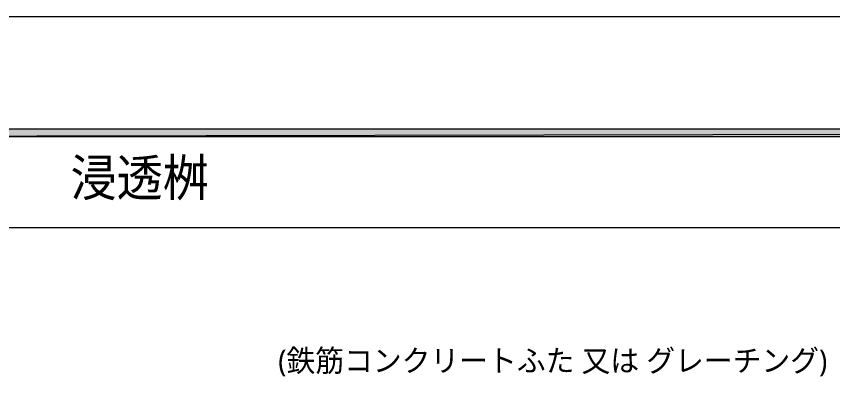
# Model space of a CAD drawing. Header units: millimetres. Extents: x 0 to 420, y 0 to 297.
# Drawn here: x 40.3 to 117.6, y 262.5 to 297 of the extents above; entities that cross this region are included whole.
import ezdxf
from ezdxf.enums import TextEntityAlignment as Align

# ---------------------------------------------------------------- set-up
doc = ezdxf.new("R2010")
doc.units = ezdxf.units.MM
doc.styles.add('kst32b', font='NotoSansJP-Variable.ttf')

msp = doc.modelspace()

# ---------------------------------------------------------------- hatches: boundary and pattern name
h = msp.add_hatch(color=7)
h.paths.add_polyline_path([(394.166, 285.623), (394.166, 286.321), (26.183, 285.623), (394.166, 285.623)])
h.paths.add_polyline_path([(394.166, 286.321), (26.183, 285.623), (26.183, 286.321), (394.166, 286.321)])

# ---------------------------------------------------------------- linework, layer by layer
at = {"lineweight": 13}
msp.add_lwpolyline([(0.191, 0), (0.191, 296.968), (420.158, 296.968), (420.158, 0)], close=True, dxfattribs=at)
at = {"lineweight": 0}
for points in [[(394.166, 285.623), (394.166, 286.321), (26.183, 285.623)], [(394.166, 286.321), (26.183, 285.623), (26.183, 286.321)]]:
    msp.add_lwpolyline(points, close=True, dxfattribs=at)
at = {"lineweight": 13}
msp.add_lwpolyline([(394.166, 276.987), (26.183, 276.987)], dxfattribs=at)

# ---------------------------------------------------------------- texts
at = {"style": 'kst32b'}
for s, height, p, p2 in [('浸透桝', 3.4908, (45.403, 279.971), (58.493, 279.971)), ('(鉄筋コンクリートふた 又は グレーチング)', 2.07913, (65.066, 263.377), (117.045, 263.377))]:
    msp.add_text(s, height=height, dxfattribs=at).set_placement(p, p2, align=Align.FIT)

doc.saveas('drawing.dxf')
